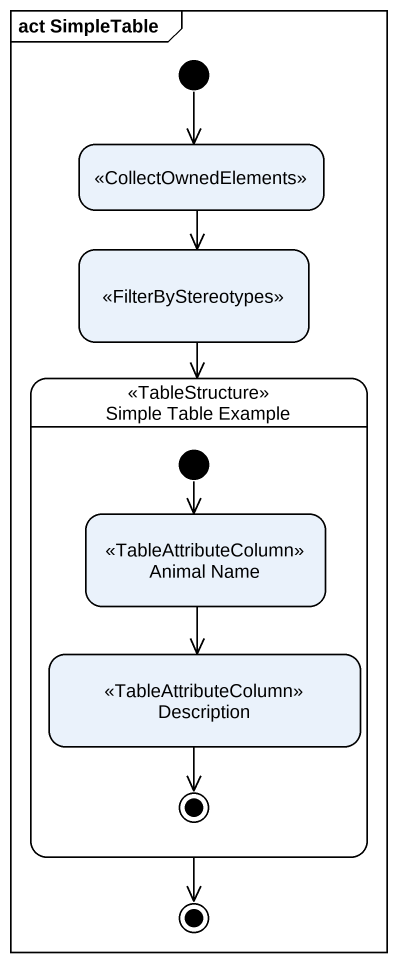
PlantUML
@startuml
mainframe act SimpleTable
hide empty description
state " " as state1 <<CollectOwnedElements>>
state " " as state2 <<FilterByStereotypes>>
state "Simple Table Example" as Simple_Table_Example <<TableStructure>> {
  state "Animal Name" as Animal_Name <<TableAttributeColumn>>
  state Description <<TableAttributeColumn>>
  [*] --> Animal_Name
  Description --> [*]
}
[*] --> state1
state1 --> state2
state2 --> Simple_Table_Example
Animal_Name --> Description
Simple_Table_Example --> [*]
@enduml
